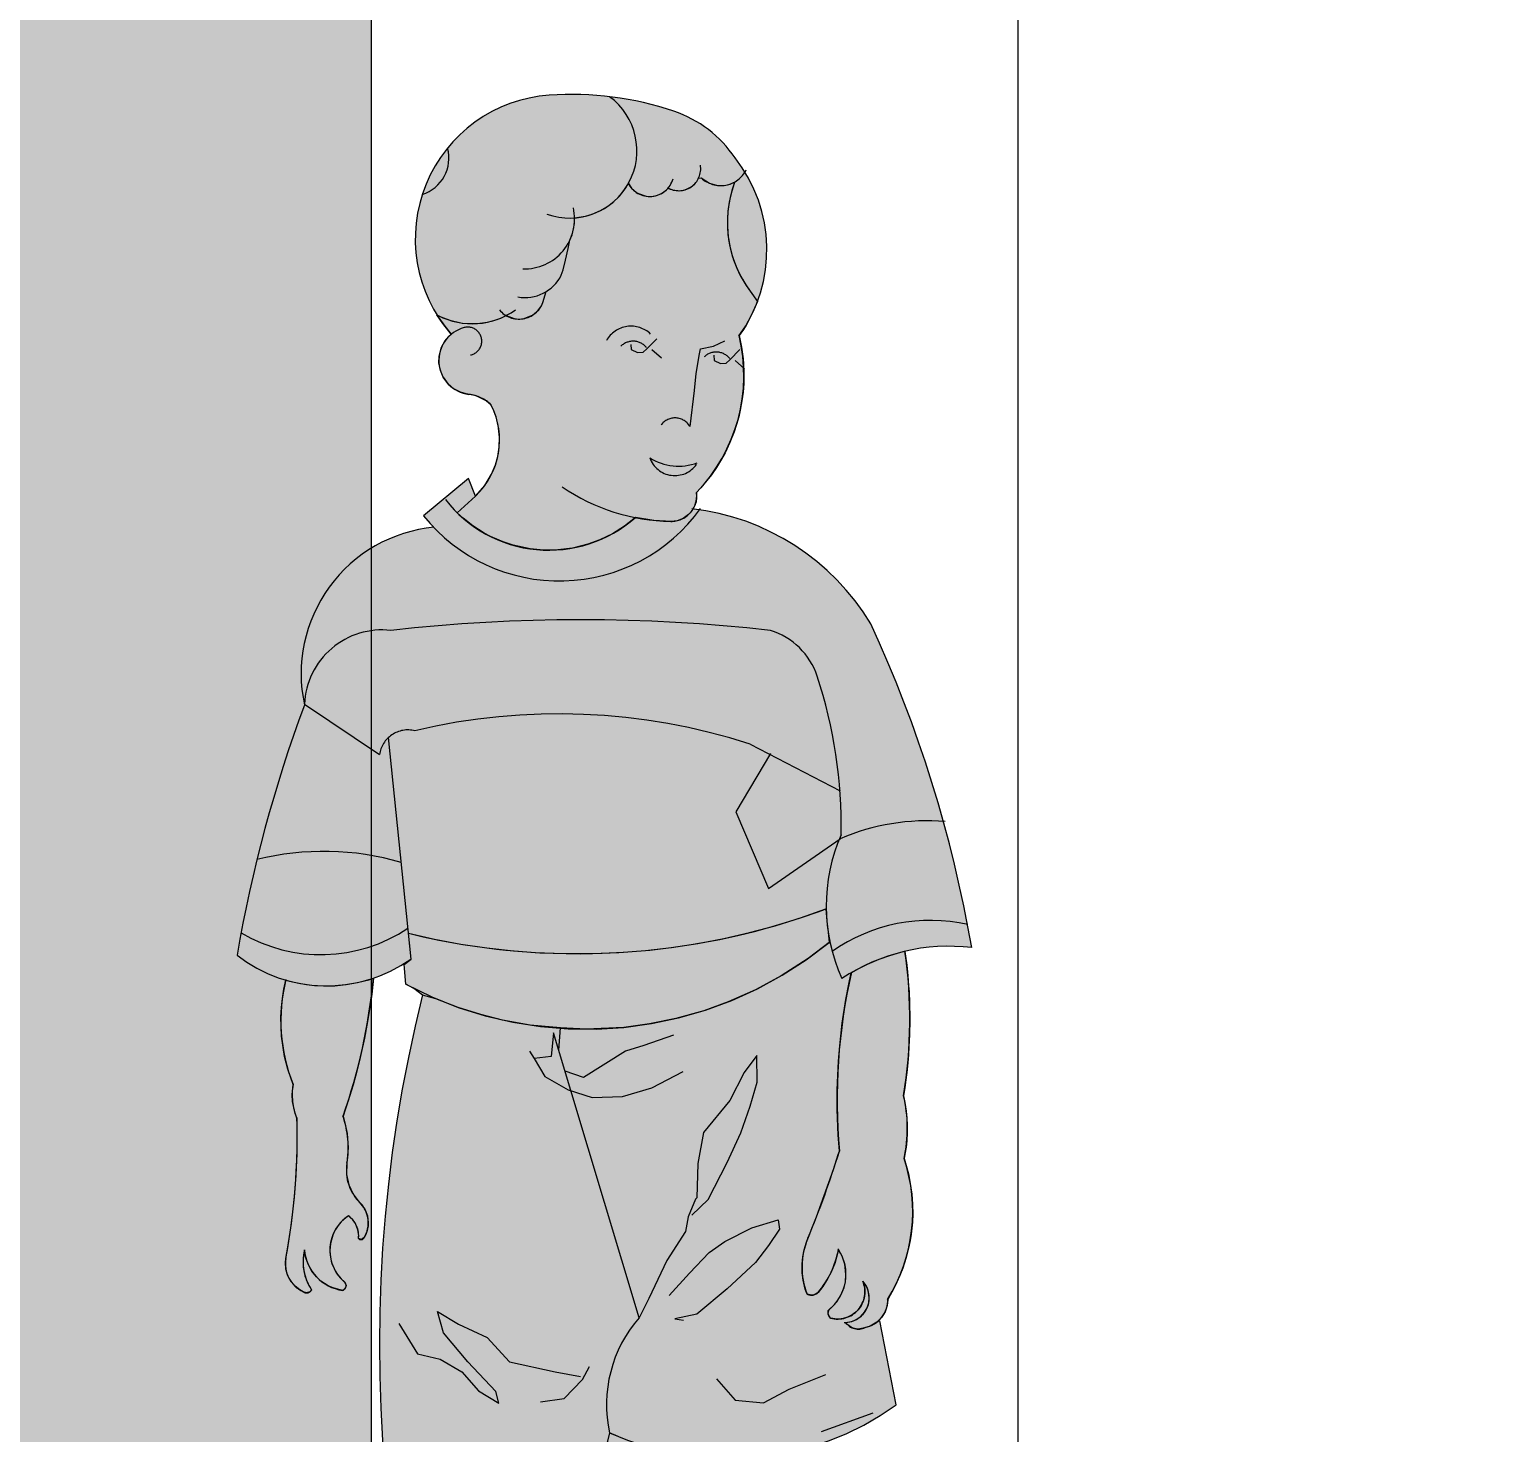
# Model space of a CAD drawing. Header units: millimetres. Extents: x 1555 to 3397, y 790 to 1592.
# Drawn here: x 1765.644 to 1766.619, y 799.189 to 800.125 of the extents above; entities that cross this region are included whole.
import ezdxf

# ---------------------------------------------------------------- set-up
doc = ezdxf.new("R2010")
doc.units = ezdxf.units.MM
doc.linetypes.add('DASHDOT', pattern=[1, 0.5, -0.25, 0, -0.25])
doc.layers.get('0').update_dxf_attribs({"lineweight": 5})
doc.layers.get('Defpoints').update_dxf_attribs({"lineweight": 5})
for name, color, linetype, lineweight in [('COTAS', 7, 'Continuous', 9), ('MURO ELEV', 7, 'Continuous', 20), ('PERSONAS', 252, 'DASHDOT', 9)]:
    doc.layers.add(name, color=color, linetype=linetype, lineweight=lineweight)
doc.styles.add('STYLE1-50EJES', font='swissel.ttf', dxfattribs={"width": 1.2, "height": 0.085})
doc.dimstyles.new('DIM-1-50ejes', dxfattribs={"dimtxt": 0.085, "dimasz": 0.25, "dimexe": 0.15, "dimexo": 0.18, "dimgap": 0.03, "dimtad": 2, "dimtih": 1, "dimtoh": 1, "dimzin": 0, "dimdsep": 46, "dimtxsty": 'STYLE1-50EJES', "dimblk1": 'DOTSMALL', "dimblk2": 'DOTSMALL', "dimsah": 1, "dimcen": 2.75, "dimclrd": 256, "dimclre": 256, "dimclrt": 256, "dimazin": 0, "dimtfac": 1, "dimtix": 1, "dimtmove": 0, "dimatfit": 3, "dimldrblk": 'DOTSMALL', "dimfxl": 1, "dimfxlon": 1, "dimtolj": 1, "dimtzin": 0, "dimlwd": -1, "dimlwe": -1, "dimarcsym": 0})

# ---------------------------------------------------------------- blocks, each defined once
blk = doc.blocks.new('_DOTSMALL')
at = {"color": 0, "linetype": 'ByBlock', "const_width": 0.5}
blk.add_lwpolyline([(-0.0625, 0, 1), (0.0625, 0, 1)], format="xyb", close=True, dxfattribs=at)
blk = doc.blocks.new('*D593')
at = {"layer": 'COTAS', "transparency": 16777216}
for p, q in [((1766.05197, 801.97223), (1766.45297, 801.97223)), ((1766.30297, 798.72223), (1766.30297, 801.97223)), ((1766.05197, 798.72223), (1766.45297, 798.72223))]:
    blk.add_line(p, q, dxfattribs=at)
at = {"layer": 'Defpoints', "color": 0, "transparency": 16777216}
for p in [(1765.87197, 801.97223), (1766.30297, 801.97223), (1765.87197, 798.72223)]:
    blk.add_point(p, dxfattribs=at)
at = {"layer": 'COTAS', "transparency": 16777216, "xscale": 0.25, "yscale": 0.25, "zscale": 0.25}
for p, rotation in [((1766.30297, 801.97223), 90), ((1766.30297, 798.72223), 270)]:
    blk.add_blockref('_DOTSMALL', p, dxfattribs=dict(at, rotation=rotation))
at = {"layer": 'COTAS', "transparency": 16777216, "insert": (1766.48607, 800.34723), "char_height": 0.085, "attachment_point": 5, "style": 'STYLE1-50EJES'}
blk.add_mtext('\\A1;3.25', dxfattribs=at)
blk = doc.blocks.new('PER02')
h = blk.add_hatch(color=44)
h.paths.add_polyline_path([(0.086, 1.3434, 0.051664), (0.04305, 1.35311, -0.377447), (0.05565, 1.29522), (0.05779, 1.29209), (0.06101, 1.28928), (0.0623, 1.28851), (0.06736, 1.2868), (0.07132, 1.28666), (0.07506, 1.28745), (0.07804, 1.28882), (0.08073, 1.2908), (0.08214, 1.29226), (0.08561, 1.29091), (0.08914, 1.29048), (0.09351, 1.29114), (0.09742, 1.29304), (0.09939, 1.29465), (0.10115, 1.29671), (0.10241, 1.29888), (0.10416, 1.29897), (0.10963, 1.29542), (0.11502, 1.29401), (0.1205, 1.29419), (0.12335, 1.29492), (0.12634, 1.29625, 0.127696), (0.13333, 1.30284, 0.02925), (0.12674, 1.31231, 0.164561)])
h.paths.add_polyline_path([(0.13333, 1.30284, -0.127696), (0.12634, 1.29625), (0.12614, 1.29521), (0.12452, 1.29023), (0.12365, 1.28692), (0.1228, 1.2829), (0.12193, 1.27674), (0.12159, 1.27127), (0.12161, 1.26648), (0.122, 1.26095), (0.12343, 1.2524), (0.12508, 1.24629), (0.12786, 1.23886), (0.13015, 1.23404), (0.13344, 1.22833), (0.13686, 1.22339), (0.14157, 1.21653, 0.231368)])
h.paths.add_polyline_path([(0.04305, 1.35311, 0.047081), (0.00291, 1.35412, 0.207737), (-0.06495, 1.3189, -0.404317), (-0.08177, 1.28797, 0.220556), (-0.07206, 1.20781), (-0.06932, 1.20642), (-0.06335, 1.20408), (-0.05516, 1.20223), (-0.04486, 1.2019), (-0.03848, 1.20279), (-0.03474, 1.20372), (-0.02942, 1.2056), (-0.02591, 1.20723), (-0.02063, 1.2052), (-0.0173, 1.20487), (-0.01451, 1.2051), (-0.00827, 1.20748), (-0.00417, 1.21111), (-0.00238, 1.2138), (-0.00143, 1.21588), (0.00084, 1.22321), (0.00413, 1.22558), (0.00723, 1.22863), (0.00941, 1.23153), (0.01089, 1.23411), (0.01212, 1.23764), (0.01367, 1.24424), (0.01546, 1.25186), (0.01659, 1.2575), (0.01803, 1.26107), (0.01911, 1.2651), (0.01962, 1.2685), (0.01977, 1.2717), (0.01977, 1.2723), (0.02702, 1.27344), (0.03155, 1.27479), (0.03701, 1.27716), (0.04132, 1.2797), (0.04517, 1.28258), (0.04963, 1.28685), (0.05265, 1.29055), (0.05565, 1.29522, 0.377447)])
for color, points in [(44, [(-0.06495, 1.3189, 0.092498), (-0.08177, 1.28797, 0.404317)]), (21, [(0.13686, 1.22339), (0.14157, 1.21653), (0.13928, 1.21096), (0.13775, 1.2077), (0.13588, 1.2041), (0.13408, 1.20092), (0.13224, 1.19794), (0.12936, 1.19402), (0.13098, 1.18621), (0.13168, 1.18152), (0.13204, 1.17841), (0.13232, 1.17503), (0.13256, 1.16975), (0.13246, 1.16205), (0.13204, 1.15623), (0.13149, 1.15168), (0.13018, 1.14423), (0.12913, 1.1397), (0.12773, 1.13468), (0.12607, 1.12967), (0.1233, 1.12265), (0.12002, 1.11575), (0.11771, 1.11151), (0.11435, 1.10602), (0.11093, 1.10108), (0.10801, 1.09727), (0.10384, 1.09235), (0.10101, 1.08932), (0.10111, 1.08576), (0.1007, 1.08311), (0.09972, 1.08019), (0.09856, 1.078), (0.09819, 1.07743), (0.09686, 1.07573), (0.09574, 1.07458), (0.09219, 1.07204), (0.08817, 1.0705), (0.08414, 1.07002), (0.07263, 1.07069), (0.06028, 1.07254), (0.05298, 1.06678), (0.04505, 1.0618), (0.03655, 1.05766), (0.0286, 1.05475), (0.01831, 1.05222), (0.00865, 1.051), (-0.00096, 1.05087), (-0.00996, 1.05171), (-0.02118, 1.0541), (-0.02787, 1.05629), (-0.03636, 1.05998), (-0.04044, 1.06215), (-0.0481, 1.06704), (-0.05457, 1.07214), (-0.05841, 1.07567), (-0.04628, 1.08682), (-0.04011, 1.09388), (-0.03558, 1.10141), (-0.03299, 1.10767), (-0.03143, 1.11328), (-0.03047, 1.11946), (-0.03028, 1.12621), (-0.03118, 1.13411), (-0.03254, 1.13958), (-0.03446, 1.1448), (-0.03577, 1.14761), (-0.0391, 1.15033), (-0.04577, 1.15363), (-0.05254, 1.15501), (-0.05633, 1.15614), (-0.06066, 1.15842), (-0.06466, 1.16185), (-0.06775, 1.16608), (-0.06972, 1.17069), (-0.07064, 1.17563), (-0.07051, 1.18016), (-0.06891, 1.18611), (-0.06669, 1.19017), (-0.06415, 1.19323), (-0.06249, 1.19492), (-0.06813, 1.20197), (-0.07206, 1.20781), (-0.06932, 1.20642), (-0.06335, 1.20408), (-0.05516, 1.20223), (-0.04486, 1.2019), (-0.03848, 1.20279), (-0.03474, 1.20372), (-0.02942, 1.2056), (-0.02591, 1.20723), (-0.02063, 1.2052), (-0.0173, 1.20487), (-0.01451, 1.2051), (-0.00827, 1.20748), (-0.00417, 1.21111), (-0.00238, 1.2138), (-0.00143, 1.21588), (0.00084, 1.22321), (0.00413, 1.22558), (0.00723, 1.22863), (0.00941, 1.23153), (0.01089, 1.23411), (0.01212, 1.23764), (0.01367, 1.24424), (0.01546, 1.25186), (0.01659, 1.2575), (0.01803, 1.26107), (0.01911, 1.2651), (0.01962, 1.2685), (0.01977, 1.2717), (0.01977, 1.2723), (0.02702, 1.27344), (0.03155, 1.27479), (0.03701, 1.27716), (0.04132, 1.2797), (0.04517, 1.28258), (0.04963, 1.28685), (0.05265, 1.29055), (0.05565, 1.29522), (0.05779, 1.29209), (0.06101, 1.28928), (0.0623, 1.28851), (0.06736, 1.2868), (0.07132, 1.28666), (0.07506, 1.28745), (0.07804, 1.28882), (0.08073, 1.2908), (0.08214, 1.29226), (0.08561, 1.29091), (0.08914, 1.29048), (0.09351, 1.29114), (0.09742, 1.29304), (0.09939, 1.29465), (0.10115, 1.29671), (0.10241, 1.29888), (0.10416, 1.29897), (0.10963, 1.29542), (0.11502, 1.29401), (0.1205, 1.29419), (0.12335, 1.29492), (0.12634, 1.29625), (0.12614, 1.29521), (0.12452, 1.29023), (0.12365, 1.28692), (0.1228, 1.2829), (0.12193, 1.27674), (0.12159, 1.27127), (0.12161, 1.26648), (0.122, 1.26095), (0.12343, 1.2524), (0.12508, 1.24629), (0.12786, 1.23886), (0.13015, 1.23404), (0.13344, 1.22833)]), (192, [(0.10314, 1.07775, 0.006853), (0.09878, 1.07834), (0.09856, 1.078, -0.262732), (0.08386, 1.07002, -0.044987), (0.06028, 1.07254, -0.392292), (-0.05841, 1.07567), (-0.04628, 1.08682), (-0.05106, 1.09858), (-0.081, 1.07374, 0.493153)]), (242, [(0.10314, 1.07775, -0.466117), (-0.07427, 1.06608, 0.445879), (-0.16045, 0.94835), (-0.16029, 0.94825, -0.43499), (-0.10266, 0.99733, -0.056245), (0.15025, 0.99733, -0.243638), (0.18147, 0.96677, -0.084412), (0.19739, 0.86107, 0.006389), (0.19622, 0.85829, -0.120114), (0.26556, 0.87008, 0.04075), (0.21714, 1.00179, 0.224082)]), (192, [(0.18147, 0.96677, 0.243638), (0.15025, 0.99733, 0.056245), (-0.10266, 0.99733, 0.43499), (-0.16029, 0.94825), (-0.1103, 0.91455, -0.442302), (-0.08673, 0.93047, -0.137549), (0.13687, 0.92156), (0.19659, 0.89044, 0.061239)]), (65, [(-0.10424, 0.92599, 0.173367), (-0.1103, 0.91455), (-0.1601, 0.94812, 0.02926), (-0.19198, 0.84452, -0.133122), (-0.0958, 0.84267)]), (65, [(0.14998, 0.91473), (0.13687, 0.92156, 0.137549), (-0.08673, 0.93047, 0.249782), (-0.10424, 0.92599), (-0.09102, 0.79545, 0.000049), (-0.09093, 0.79543), (-0.08127, 0.79317), (-0.07064, 0.79093), (-0.05472, 0.78805), (-0.03234, 0.78494), (-0.02598, 0.78425), (-0.00662, 0.78269), (0.0062, 0.78209), (0.0239, 0.78184), (0.0381, 0.78212), (0.05229, 0.78282), (0.06999, 0.7843), (0.08413, 0.78596), (0.09743, 0.78792), (0.10895, 0.78993), (0.11647, 0.7914), (0.12858, 0.79404), (0.14052, 0.79696), (0.15142, 0.79992), (0.16251, 0.80323), (0.17234, 0.8064), (0.18086, 0.80935), (0.18532, 0.81096), (0.18749, 0.81176, -0.100838), (0.19614, 0.85809), (0.14898, 0.82541), (0.12732, 0.87635)]), (242, [(0.19659, 0.89044), (0.14998, 0.91473), (0.12732, 0.87635), (0.14898, 0.82541), (0.19614, 0.85809, -0.006841), (0.19739, 0.86107, 0.023054)]), (65, [(0.26556, 0.87008, 0.119114), (0.19675, 0.85852), (0.19614, 0.85809, 0.118562), (0.18791, 0.80351), (0.18876, 0.79627, 0.027898), (0.19143, 0.78338, -0.211474), (0.28166, 0.80128, 0.020491)]), (242, [(-0.0958, 0.84267, 0.133122), (-0.19198, 0.84452, 0.013454), (-0.20253, 0.79578, 0.289296), (-0.09136, 0.79887)]), (192, [(0.1872, 0.81166), (0.18791, 0.80351), (0.18876, 0.79627), (0.18947, 0.78939), (0.17538, 0.77864), (0.15747, 0.76703), (0.14035, 0.75778), (0.12222, 0.74971), (0.10589, 0.74383), (0.08726, 0.73859), (0.06978, 0.73502), (0.05255, 0.73272), (0.02737, 0.73148), (0.01045, 0.73231), (-0.00996, 0.73422), (-0.02826, 0.7376), (-0.04271, 0.74126), (-0.05779, 0.74607), (-0.07271, 0.75186), (-0.08164, 0.75409), (-0.08746, 0.75869), (-0.09282, 0.76147), (-0.09385, 0.77462), (-0.08928, 0.77829), (-0.09093, 0.79543), (-0.08127, 0.79317), (-0.07064, 0.79093), (-0.05472, 0.78805), (-0.03234, 0.78494), (-0.02598, 0.78425), (-0.00662, 0.78269), (0.0062, 0.78209), (0.0239, 0.78184), (0.0381, 0.78212), (0.05229, 0.78282), (0.06999, 0.7843), (0.08413, 0.78596), (0.09743, 0.78792), (0.10895, 0.78993), (0.11647, 0.7914), (0.12858, 0.79404), (0.14052, 0.79696), (0.15142, 0.79992), (0.16251, 0.80323), (0.17234, 0.8064), (0.18086, 0.80935), (0.18532, 0.81096)]), (192, [(0.28166, 0.80128, 0.211474), (0.19143, 0.78338, 0.040818), (0.19787, 0.76525, -0.17854), (0.28446, 0.78587, 0.004542)]), (192, [(-0.08928, 0.77829), (-0.09136, 0.79887, -0.289296), (-0.20253, 0.79578, 0.004096), (-0.20522, 0.78083, 0.094601), (-0.17274, 0.76425), (-0.16887, 0.76321), (-0.16512, 0.76236), (-0.15886, 0.76128), (-0.15362, 0.7607), (-0.14554, 0.76036), (-0.13994, 0.76053), (-0.13284, 0.7612), (-0.1262, 0.76231), (-0.12202, 0.76325), (-0.11584, 0.76501), (-0.11431, 0.76552, 0.072608)]), (21, [(0.23995, 0.78343), (0.24017, 0.78185), (0.2406, 0.77866), (0.24094, 0.77587), (0.24139, 0.77193), (0.24162, 0.76969), (0.24188, 0.7669), (0.24214, 0.76393), (0.24239, 0.7605), (0.24252, 0.75866), (0.24267, 0.75612), (0.24278, 0.75404), (0.2429, 0.75149), (0.243, 0.74854), (0.24309, 0.74543), (0.24315, 0.74209), (0.24317, 0.73839), (0.24315, 0.73468), (0.24308, 0.73086), (0.24299, 0.72781), (0.24284, 0.72397), (0.2426, 0.71951), (0.24228, 0.71472), (0.24182, 0.70918), (0.24114, 0.7026), (0.24034, 0.69614), (0.2398, 0.69234), (0.239, 0.68719), (0.23996, 0.68266), (0.24086, 0.67678), (0.24129, 0.67231), (0.24151, 0.66771), (0.2415, 0.66259), (0.24116, 0.657), (0.24069, 0.6528), (0.24014, 0.64921), (0.23937, 0.64529), (0.24079, 0.64072), (0.24226, 0.63508), (0.24353, 0.62874), (0.24453, 0.62153), (0.24502, 0.61497), (0.24512, 0.60828), (0.24491, 0.60287), (0.24411, 0.59491), (0.24345, 0.59066), (0.24241, 0.58548), (0.24063, 0.57863), (0.23852, 0.57218), (0.23661, 0.56725), (0.23464, 0.5628), (0.2321, 0.55772), (0.22927, 0.55271), (0.22855, 0.55119), (0.22815, 0.54731), (0.22673, 0.54308), (0.22451, 0.53948), (0.22126, 0.53624), (0.21673, 0.53363), (0.21212, 0.53211), (0.20888, 0.53159), (0.20626, 0.53193), (0.20488, 0.53239), (0.20266, 0.53366), (0.20129, 0.53489), (0.20038, 0.536), (0.20462, 0.53673), (0.20777, 0.53809), (0.21108, 0.54052), (0.21306, 0.5428), (0.21474, 0.5457), (0.21585, 0.5492), (0.21617, 0.55242), (0.21572, 0.55624), (0.21491, 0.55874), (0.214, 0.56058), (0.2118, 0.56357), (0.21255, 0.56146), (0.21282, 0.56038), (0.21301, 0.55937), (0.21317, 0.55813), (0.21324, 0.55647), (0.2132, 0.55517), (0.21304, 0.55376), (0.21276, 0.55231), (0.21237, 0.55092), (0.21202, 0.5499), (0.21125, 0.5482), (0.21068, 0.54717), (0.20998, 0.54608), (0.20876, 0.54452), (0.20659, 0.54242), (0.2048, 0.54112), (0.20172, 0.53956), (0.19879, 0.53868), (0.1959, 0.53831), (0.19327, 0.53838), (0.1903, 0.53893), (0.19179, 0.53866), (0.1903, 0.53893), (0.18869, 0.54162), (0.18872, 0.54407), (0.18947, 0.54465), (0.19212, 0.54706), (0.19451, 0.54983), (0.19709, 0.55383), (0.19939, 0.55941), (0.20024, 0.56307), (0.20065, 0.568), (0.19978, 0.57515), (0.19805, 0.58021), (0.19565, 0.58456), (0.19443, 0.57943), (0.19337, 0.57604), (0.19078, 0.56963), (0.18837, 0.56501), (0.18512, 0.55992), (0.18202, 0.55589), (0.17928, 0.55444), (0.17765, 0.55424), (0.17469, 0.55494), (0.17355, 0.55823), (0.17211, 0.56416), (0.17149, 0.56902), (0.17137, 0.57488), (0.1718, 0.57967), (0.17268, 0.58439), (0.17423, 0.58962), (0.17601, 0.59408), (0.17789, 0.59863), (0.18098, 0.60638), (0.19238, 0.63809), (0.19554, 0.64795), (0.19626, 0.6503), (0.19547, 0.66092), (0.1948, 0.67804), (0.19481, 0.69113), (0.19562, 0.71027), (0.19644, 0.72046), (0.19815, 0.73546), (0.2006, 0.75132), (0.20254, 0.76152), (0.20419, 0.76919), (0.20927, 0.77201), (0.21499, 0.77484), (0.22272, 0.77812), (0.22997, 0.78068), (0.23726, 0.78278)]), (21, [(-0.11431, 0.76552), (-0.11548, 0.75494), (-0.1165, 0.74736), (-0.11822, 0.73653), (-0.1203, 0.72546), (-0.1231, 0.7127), (-0.1254, 0.7035), (-0.12788, 0.69447), (-0.13023, 0.68663), (-0.13287, 0.67845), (-0.13454, 0.67355), (-0.13334, 0.66915), (-0.13183, 0.66202), (-0.1311, 0.6525), (-0.13197, 0.6421), (-0.13226, 0.6347), (-0.1308, 0.62772), (-0.12786, 0.62153), (-0.12439, 0.61701), (-0.12, 0.61145), (-0.11833, 0.60706), (-0.11777, 0.60248), (-0.11789, 0.60034), (-0.11848, 0.59732), (-0.11945, 0.59465), (-0.12055, 0.59256), (-0.12223, 0.59126), (-0.12426, 0.59188), (-0.12414, 0.59382), (-0.12462, 0.5977), (-0.12637, 0.60203), (-0.12815, 0.6045), (-0.12974, 0.60609), (-0.13102, 0.60709), (-0.13381, 0.60496), (-0.13617, 0.60266), (-0.13907, 0.59884), (-0.1411, 0.59501), (-0.14296, 0.58872), (-0.14336, 0.58403), (-0.1432, 0.58106), (-0.14273, 0.57812), (-0.142, 0.57543), (-0.13986, 0.57054), (-0.13829, 0.56804), (-0.13592, 0.56513), (-0.13367, 0.5631), (-0.13257, 0.56059), (-0.13258, 0.56033), (-0.13358, 0.55818), (-0.13481, 0.55741), (-0.13742, 0.55789), (-0.14124, 0.55905), (-0.14456, 0.56054), (-0.14928, 0.56363), (-0.15231, 0.56641), (-0.15537, 0.57023), (-0.15748, 0.5739), (-0.15921, 0.57837), (-0.15982, 0.58077), (-0.1602, 0.58296), (-0.16035, 0.58438), (-0.161, 0.58073), (-0.16124, 0.57757), (-0.16106, 0.57296), (-0.16046, 0.56924), (-0.15947, 0.56565), (-0.15819, 0.56242), (-0.15561, 0.55773), (-0.15666, 0.55645), (-0.15889, 0.55569), (-0.16115, 0.55647), (-0.16339, 0.55769), (-0.16657, 0.56015), (-0.16919, 0.56316), (-0.17137, 0.56708), (-0.17269, 0.57158), (-0.17295, 0.57612), (-0.1724, 0.58003), (-0.17134, 0.5861), (-0.16936, 0.599), (-0.16799, 0.60983), (-0.16696, 0.61993), (-0.1659, 0.63398), (-0.16522, 0.65083), (-0.16517, 0.66764), (-0.16527, 0.67246), (-0.16658, 0.67531), (-0.16824, 0.68333), (-0.16847, 0.68779), (-0.16792, 0.69461), (-0.17139, 0.70478), (-0.17354, 0.71336), (-0.17554, 0.72689), (-0.17596, 0.73966), (-0.17564, 0.74607), (-0.17502, 0.75197), (-0.17402, 0.75828), (-0.17274, 0.76425), (-0.16887, 0.76321), (-0.16512, 0.76236), (-0.15886, 0.76128), (-0.15362, 0.7607), (-0.14554, 0.76036), (-0.13994, 0.76053), (-0.13284, 0.7612), (-0.1262, 0.76231), (-0.12202, 0.76325), (-0.11584, 0.76501)]), (68, [(0.00574, 0.72899), (0.00413, 0.71329), (-0.00721, 0.71206), (-0.0001, 0.69997), (0.01539, 0.69107), (0.01732, 0.69045)]), (21, [(0.05055, 0.21593), (0.06237, 0.20907), (0.07635, 0.20445), (0.08358, 0.2033), (0.09953, 0.20348), (0.10855, 0.20526), (0.11851, 0.20877), (0.12357, 0.23943), (0.12869, 0.25678), (0.13416, 0.27314), (0.13344, 0.29452), (0.13516, 0.31773), (0.13767, 0.33411), (0.13932, 0.34444), (0.13494, 0.37856), (0.13244, 0.39841), (0.13161, 0.41572), (0.13516, 0.4256), (0.14092, 0.43888), (0.14373, 0.44633), (0.12263, 0.44517), (0.11168, 0.44548), (0.10097, 0.4464), (0.08868, 0.44821), (0.07573, 0.45101), (0.05973, 0.45581), (0.04875, 0.46002), (0.04312, 0.46249), (0.03958, 0.44789), (0.03605, 0.4333), (0.02402, 0.42466), (0.00859, 0.41621), (-0.01117, 0.4089), (-0.03265, 0.40472), (-0.04715, 0.40392), (-0.06716, 0.40544), (-0.07682, 0.40728), (-0.08151, 0.3916), (-0.08381, 0.38514), (-0.08166, 0.38008), (-0.0784, 0.36673), (-0.0773, 0.35844), (-0.07655, 0.34459), (-0.07814, 0.32966), (-0.07961, 0.3055), (-0.081, 0.29748), (-0.08214, 0.27792), (-0.08159, 0.26143), (-0.08033, 0.24138), (-0.07712, 0.21977), (-0.07723, 0.21594), (-0.06693, 0.2088), (-0.05375, 0.20494), (-0.0461, 0.20436), (-0.03209, 0.20632), (-0.02216, 0.21032), (-0.01445, 0.21536), (-0.01036, 0.21897), (-0.00747, 0.22204), (-0.00742, 0.2258), (-0.00354, 0.23376), (-0.00155, 0.23783), (0.00034, 0.24171), (0.00199, 0.25856), (0.00592, 0.26844), (0.00986, 0.27831), (0.01315, 0.29895), (0.01344, 0.31602), (0.0157, 0.33345), (0.01365, 0.3554), (0.01308, 0.36233), (0.01313, 0.37388), (0.0139, 0.37938), (0.01892, 0.39332), (0.02486, 0.41039), (0.03164, 0.40596), (0.03486, 0.39351), (0.03606, 0.3853), (0.03684, 0.37771), (0.03724, 0.37392), (0.04611, 0.36214), (0.0499, 0.34705), (0.05458, 0.33654), (0.05381, 0.32312), (0.05294, 0.30663), (0.05198, 0.29359), (0.05103, 0.28056), (0.05132, 0.27095), (0.05162, 0.26134), (0.04954, 0.24949), (0.04747, 0.23765), (0.04887, 0.22647)])]:
    blk.add_hatch(color=color).paths.add_polyline_path(points)
h = blk.add_hatch(color=68)
h.paths.add_polyline_path([(0.20419, 0.76919, 0.014479), (0.19787, 0.76525, -0.054699), (0.18993, 0.78974), (0.18947, 0.78939, -0.19039), (0.01042, 0.73204), (0.00917, 0.71757), (0.0628, 0.53911, 0.238831), (0.04312, 0.46249), (0.04875, 0.46002), (0.05973, 0.45581), (0.07573, 0.45101), (0.08868, 0.44821), (0.10097, 0.4464), (0.11168, 0.44548), (0.12263, 0.44517), (0.14373, 0.44633, 0.128757), (0.23415, 0.48106), (0.22297, 0.53775, -0.14663), (0.21337, 0.53261, -0.366624), (0.20038, 0.53601, 0.640814), (0.2118, 0.56357, -0.625953), (0.1903, 0.53893, -0.417446), (0.18947, 0.54466, 0.387596), (0.19565, 0.58456, -0.117675), (0.18342, 0.55763, -0.401175), (0.17469, 0.55494, -0.194114), (0.17521, 0.59215, 0.024982), (0.19626, 0.6503, -0.077664)])
h.paths.add_polyline_path([(0.01732, 0.69045), (0.01539, 0.69107), (-0.0001, 0.69997), (-0.00721, 0.71206), (0.00413, 0.71329), (0.00574, 0.72899), (0.00917, 0.71757), (0.01042, 0.73204, -0.084106), (-0.07271, 0.75186), (-0.08164, 0.75409, 0.088235), (-0.10483, 0.41714, 0.056212), (-0.07682, 0.40728), (-0.06716, 0.40544), (-0.04715, 0.40392), (-0.03265, 0.40472), (-0.01117, 0.4089), (0.00859, 0.41621), (0.02402, 0.42466), (0.03605, 0.4333), (0.04312, 0.46249, -0.238831), (0.0628, 0.53911)])
at = {"color": 21}
for points in [[(0.13686, 1.22339), (0.14157, 1.21653), (0.13928, 1.21096), (0.13775, 1.2077), (0.13588, 1.2041), (0.13408, 1.20092), (0.13224, 1.19794), (0.12936, 1.19402), (0.13098, 1.18621), (0.13168, 1.18152), (0.13204, 1.17841), (0.13232, 1.17503), (0.13256, 1.16975), (0.13246, 1.16205), (0.13204, 1.15623), (0.13149, 1.15168), (0.13018, 1.14423), (0.12913, 1.1397), (0.12773, 1.13468), (0.12607, 1.12967), (0.1233, 1.12265), (0.12002, 1.11575), (0.11771, 1.11151), (0.11435, 1.10602), (0.11093, 1.10108), (0.10801, 1.09727), (0.10384, 1.09235), (0.10101, 1.08932), (0.10111, 1.08576), (0.1007, 1.08311), (0.09972, 1.08019), (0.09856, 1.078), (0.09819, 1.07743), (0.09686, 1.07573), (0.09574, 1.07458), (0.09219, 1.07204), (0.08817, 1.0705), (0.08414, 1.07002), (0.07263, 1.07069), (0.06028, 1.07254), (0.05298, 1.06678), (0.04505, 1.0618), (0.03655, 1.05766), (0.0286, 1.05475), (0.01831, 1.05222), (0.00865, 1.051), (-0.00096, 1.05087), (-0.00996, 1.05171), (-0.02118, 1.0541), (-0.02787, 1.05629), (-0.03636, 1.05998), (-0.04044, 1.06215), (-0.0481, 1.06704), (-0.05457, 1.07214), (-0.05841, 1.07567), (-0.04628, 1.08682), (-0.04011, 1.09388), (-0.03558, 1.10141), (-0.03299, 1.10767), (-0.03143, 1.11328), (-0.03047, 1.11946), (-0.03028, 1.12621), (-0.03118, 1.13411), (-0.03254, 1.13958), (-0.03446, 1.1448), (-0.03577, 1.14761), (-0.0391, 1.15033), (-0.04577, 1.15363), (-0.05254, 1.15501), (-0.05633, 1.15614), (-0.06066, 1.15842), (-0.06466, 1.16185), (-0.06775, 1.16608), (-0.06972, 1.17069), (-0.07064, 1.17563), (-0.07051, 1.18016), (-0.06891, 1.18611), (-0.06669, 1.19017), (-0.06415, 1.19323), (-0.06249, 1.19492), (-0.06813, 1.20197), (-0.07206, 1.20781), (-0.06932, 1.20642), (-0.06335, 1.20408), (-0.05516, 1.20223), (-0.04486, 1.2019), (-0.03848, 1.20279), (-0.03474, 1.20372), (-0.02942, 1.2056), (-0.02591, 1.20723), (-0.02063, 1.2052), (-0.0173, 1.20487), (-0.01451, 1.2051), (-0.00827, 1.20748), (-0.00417, 1.21111), (-0.00238, 1.2138), (-0.00143, 1.21588), (0.00084, 1.22321), (0.00413, 1.22558), (0.00723, 1.22863), (0.00941, 1.23153), (0.01089, 1.23411), (0.01212, 1.23764), (0.01367, 1.24424), (0.01546, 1.25186), (0.01659, 1.2575), (0.01803, 1.26107), (0.01911, 1.2651), (0.01962, 1.2685), (0.01977, 1.2717), (0.01977, 1.2723), (0.02702, 1.27344), (0.03155, 1.27479), (0.03701, 1.27716), (0.04132, 1.2797), (0.04517, 1.28258), (0.04963, 1.28685), (0.05265, 1.29055), (0.05565, 1.29522), (0.05779, 1.29209), (0.06101, 1.28928), (0.0623, 1.28851), (0.06736, 1.2868), (0.07132, 1.28666), (0.07506, 1.28745), (0.07804, 1.28882), (0.08073, 1.2908), (0.08214, 1.29226), (0.08561, 1.29091), (0.08914, 1.29048), (0.09351, 1.29114), (0.09742, 1.29304), (0.09939, 1.29465), (0.10115, 1.29671), (0.10241, 1.29888), (0.10241, 1.29888), (0.10416, 1.29897), (0.10963, 1.29542), (0.11502, 1.29401), (0.1205, 1.29419), (0.12335, 1.29492), (0.12634, 1.29625), (0.12614, 1.29521), (0.12452, 1.29023), (0.12365, 1.28692), (0.1228, 1.2829), (0.12193, 1.27674), (0.12159, 1.27127), (0.12161, 1.26648), (0.122, 1.26095), (0.12343, 1.2524), (0.12508, 1.24629), (0.12786, 1.23886), (0.13015, 1.23404), (0.13344, 1.22833)], [(0.23995, 0.78343), (0.24017, 0.78185), (0.2406, 0.77866), (0.24094, 0.77587), (0.24139, 0.77193), (0.24162, 0.76969), (0.24188, 0.7669), (0.24214, 0.76393), (0.24239, 0.7605), (0.24252, 0.75866), (0.24267, 0.75612), (0.24278, 0.75404), (0.2429, 0.75149), (0.243, 0.74854), (0.24309, 0.74543), (0.24315, 0.74209), (0.24317, 0.73839), (0.24315, 0.73468), (0.24308, 0.73086), (0.24299, 0.72781), (0.24284, 0.72397), (0.2426, 0.71951), (0.24228, 0.71472), (0.24182, 0.70918), (0.24114, 0.7026), (0.24034, 0.69614), (0.2398, 0.69234), (0.239, 0.68719), (0.23996, 0.68266), (0.24086, 0.67678), (0.24129, 0.67231), (0.24151, 0.66771), (0.2415, 0.66259), (0.24116, 0.657), (0.24069, 0.6528), (0.24014, 0.64921), (0.23937, 0.64529), (0.24079, 0.64072), (0.24226, 0.63508), (0.24353, 0.62874), (0.24453, 0.62153), (0.24502, 0.61497), (0.24512, 0.60828), (0.24491, 0.60287), (0.24411, 0.59491), (0.24345, 0.59066), (0.24241, 0.58548), (0.24063, 0.57863), (0.23852, 0.57218), (0.23661, 0.56725), (0.23464, 0.5628), (0.2321, 0.55772), (0.22927, 0.55271), (0.22855, 0.55119), (0.22815, 0.54731), (0.22673, 0.54308), (0.22451, 0.53948), (0.22126, 0.53624), (0.21673, 0.53363), (0.21212, 0.53211), (0.20888, 0.53159), (0.20626, 0.53193), (0.20488, 0.53239), (0.20266, 0.53366), (0.20129, 0.53489), (0.20038, 0.536), (0.20462, 0.53673), (0.20777, 0.53809), (0.21108, 0.54052), (0.21306, 0.5428), (0.21474, 0.5457), (0.21585, 0.5492), (0.21617, 0.55242), (0.21572, 0.55624), (0.21491, 0.55874), (0.214, 0.56058), (0.2118, 0.56357), (0.21255, 0.56146), (0.21282, 0.56038), (0.21301, 0.55937), (0.21317, 0.55813), (0.21324, 0.55647), (0.2132, 0.55517), (0.21304, 0.55376), (0.21276, 0.55231), (0.21237, 0.55092), (0.21202, 0.5499), (0.21125, 0.5482), (0.21068, 0.54717), (0.20998, 0.54608), (0.20876, 0.54452), (0.20659, 0.54242), (0.2048, 0.54112), (0.20172, 0.53956), (0.19879, 0.53868), (0.1959, 0.53831), (0.19327, 0.53838), (0.1903, 0.53893), (0.19179, 0.53866), (0.1903, 0.53893), (0.18869, 0.54162), (0.18872, 0.54407), (0.18947, 0.54465), (0.19212, 0.54706), (0.19451, 0.54983), (0.19709, 0.55383), (0.19939, 0.55941), (0.20024, 0.56307), (0.20065, 0.568), (0.19978, 0.57515), (0.19805, 0.58021), (0.19565, 0.58456), (0.19565, 0.58456), (0.19443, 0.57943), (0.19337, 0.57604), (0.19078, 0.56963), (0.18837, 0.56501), (0.18512, 0.55992), (0.18202, 0.55589), (0.17928, 0.55444), (0.17765, 0.55424), (0.17469, 0.55494), (0.17355, 0.55823), (0.17211, 0.56416), (0.17149, 0.56902), (0.17137, 0.57488), (0.1718, 0.57967), (0.17268, 0.58439), (0.17423, 0.58962), (0.17601, 0.59408), (0.17789, 0.59863), (0.18098, 0.60638), (0.19238, 0.63809), (0.19554, 0.64795), (0.19626, 0.6503), (0.19547, 0.66092), (0.1948, 0.67804), (0.19481, 0.69113), (0.19562, 0.71027), (0.19644, 0.72046), (0.19815, 0.73546), (0.2006, 0.75132), (0.20254, 0.76152), (0.20419, 0.76919), (0.20927, 0.77201), (0.21499, 0.77484), (0.22272, 0.77812), (0.22997, 0.78068), (0.23726, 0.78278)], [(-0.11431, 0.76552), (-0.11548, 0.75494), (-0.1165, 0.74736), (-0.11822, 0.73653), (-0.1203, 0.72546), (-0.1231, 0.7127), (-0.1254, 0.7035), (-0.12788, 0.69447), (-0.13023, 0.68663), (-0.13287, 0.67845), (-0.13454, 0.67355), (-0.13334, 0.66915), (-0.13183, 0.66202), (-0.1311, 0.6525), (-0.13197, 0.6421), (-0.13226, 0.6347), (-0.1308, 0.62772), (-0.12786, 0.62153), (-0.12439, 0.61701), (-0.12, 0.61145), (-0.11833, 0.60706), (-0.11777, 0.60248), (-0.11789, 0.60034), (-0.11848, 0.59732), (-0.11945, 0.59465), (-0.12055, 0.59256), (-0.12223, 0.59126), (-0.12426, 0.59188), (-0.12414, 0.59382), (-0.12462, 0.5977), (-0.12637, 0.60203), (-0.12815, 0.6045), (-0.12974, 0.60609), (-0.13102, 0.60709), (-0.13381, 0.60496), (-0.13617, 0.60266), (-0.13907, 0.59884), (-0.1411, 0.59501), (-0.14296, 0.58872), (-0.14336, 0.58403), (-0.1432, 0.58106), (-0.14273, 0.57812), (-0.142, 0.57543), (-0.13986, 0.57054), (-0.13829, 0.56804), (-0.13592, 0.56513), (-0.13367, 0.5631), (-0.13367, 0.5631), (-0.13257, 0.56059), (-0.13258, 0.56033), (-0.13358, 0.55818), (-0.13481, 0.55741), (-0.13742, 0.55789), (-0.14124, 0.55905), (-0.14456, 0.56054), (-0.14928, 0.56363), (-0.15231, 0.56641), (-0.15537, 0.57023), (-0.15748, 0.5739), (-0.15921, 0.57837), (-0.15982, 0.58077), (-0.1602, 0.58296), (-0.16035, 0.58438), (-0.161, 0.58073), (-0.16124, 0.57757), (-0.16106, 0.57296), (-0.16046, 0.56924), (-0.15947, 0.56565), (-0.15819, 0.56242), (-0.15561, 0.55773), (-0.15666, 0.55645), (-0.15889, 0.55569), (-0.16115, 0.55647), (-0.16339, 0.55769), (-0.16657, 0.56015), (-0.16919, 0.56316), (-0.17137, 0.56708), (-0.17269, 0.57158), (-0.17295, 0.57612), (-0.1724, 0.58003), (-0.17134, 0.5861), (-0.16936, 0.599), (-0.16799, 0.60983), (-0.16696, 0.61993), (-0.1659, 0.63398), (-0.16522, 0.65083), (-0.16517, 0.66764), (-0.16527, 0.67246), (-0.16658, 0.67531), (-0.16824, 0.68333), (-0.16847, 0.68779), (-0.16792, 0.69461), (-0.17139, 0.70478), (-0.17354, 0.71336), (-0.17554, 0.72689), (-0.17596, 0.73966), (-0.17564, 0.74607), (-0.17502, 0.75197), (-0.17402, 0.75828), (-0.17274, 0.76425), (-0.16887, 0.76321), (-0.16512, 0.76236), (-0.15886, 0.76128), (-0.15362, 0.7607), (-0.14554, 0.76036), (-0.13994, 0.76053), (-0.13284, 0.7612), (-0.1262, 0.76231), (-0.12202, 0.76325), (-0.11584, 0.76501), (-0.11431, 0.76552)]]:
    blk.add_lwpolyline(points, close=True, dxfattribs=at)
at = {"color": 192}
blk.add_lwpolyline([(0.1872, 0.81166), (0.18791, 0.80351), (0.18876, 0.79627), (0.18947, 0.78939), (0.17538, 0.77864), (0.15747, 0.76703), (0.14035, 0.75778), (0.12222, 0.74971), (0.10589, 0.74383), (0.08726, 0.73859), (0.06978, 0.73502), (0.05255, 0.73272), (0.02737, 0.73148), (0.01045, 0.73231), (-0.00996, 0.73422), (-0.02826, 0.7376), (-0.04271, 0.74126), (-0.05779, 0.74607), (-0.07271, 0.75186), (-0.08164, 0.75409), (-0.08746, 0.75869), (-0.09282, 0.76147), (-0.09385, 0.77462), (-0.08928, 0.77829), (-0.09093, 0.79543), (-0.08127, 0.79317), (-0.07064, 0.79093), (-0.05472, 0.78805), (-0.03234, 0.78494), (-0.02598, 0.78425), (-0.00662, 0.78269), (0.0062, 0.78209), (0.0239, 0.78184), (0.0381, 0.78212), (0.05229, 0.78282), (0.06999, 0.7843), (0.08413, 0.78596), (0.09743, 0.78792), (0.10895, 0.78993), (0.11647, 0.7914), (0.12858, 0.79404), (0.14052, 0.79696), (0.15142, 0.79992), (0.16251, 0.80323), (0.17234, 0.8064), (0.18086, 0.80935), (0.18532, 0.81096), (0.1872, 0.81166)], close=True, dxfattribs=at)
at = {"color": 21}
blk.add_lwpolyline([(0.04875, 0.46002), (0.04312, 0.46249), (0.03958, 0.44789)], dxfattribs=at)
at = {"layer": 'PERSONAS'}
for p, q in [((0.06784, 1.18504), (0.07457, 1.19176)), ((0.11245, 1.18681), (0.11985, 1.19044)), ((0.05717, 1.18804), (0.05746, 1.18458)), ((0.05746, 1.18458), (0.06162, 1.18253)), ((0.06162, 1.18253), (0.06547, 1.1828)), ((0.06547, 1.1828), (0.06784, 1.18504)), ((0.07128, 1.18456), (0.07765, 1.17899)), ((0.10078, 1.16871), (0.10308, 1.18171)), ((0.10308, 1.18171), (0.10357, 1.18515)), ((0.10357, 1.18515), (0.11245, 1.18681)), ((0.11257, 1.18081), (0.11285, 1.17734)), ((0.12324, 1.17781), (0.12996, 1.18453)), ((0.11285, 1.17734), (0.11702, 1.1753)), ((0.11702, 1.1753), (0.12087, 1.17557)), ((0.12087, 1.17557), (0.12324, 1.17781)), ((0.12668, 1.17732), (0.13305, 1.17176)), ((0.09968, 1.15722), (0.10078, 1.16871)), ((0.09678, 1.13317), (0.09968, 1.15722)), ((-0.05106, 1.09858), (-0.081, 1.07374)), ((-0.04628, 1.08682), (-0.05106, 1.09858)), ((-0.16029, 0.94825), (-0.1103, 0.91455)), ((-0.08928, 0.77829), (-0.10424, 0.92599)), ((0.13687, 0.92156), (0.19675, 0.89036)), ((0.15025, 0.91519), (0.12732, 0.87635)), ((0.12732, 0.87635), (0.14898, 0.82541)), ((0.14898, 0.82541), (0.19675, 0.85852)), ((-0.09282, 0.76147), (-0.09385, 0.77462)), ((0.00917, 0.71757), (0.01045, 0.73231)), ((0.00574, 0.72899), (0.00413, 0.71329)), ((0.0628, 0.53911), (0.00574, 0.72899)), ((0.08559, 0.72743), (0.0658, 0.72071)), ((-0.00705, 0.71208), (-0.00998, 0.71678)), ((0.00413, 0.71329), (-0.00721, 0.71206)), ((-0.00721, 0.71206), (-0.0001, 0.69997)), ((0.05378, 0.71683), (0.02561, 0.69922)), ((0.0658, 0.72071), (0.05378, 0.71683)), ((0.14127, 0.71389), (0.13288, 0.70262)), ((0.14153, 0.69622), (0.14127, 0.71389)), ((0.02561, 0.69922), (0.01337, 0.70361)), ((0.07113, 0.69251), (0.09219, 0.70342)), ((0.13288, 0.70262), (0.12312, 0.68408)), ((-0.0001, 0.69997), (0.01539, 0.69107)), ((0.05175, 0.68655), (0.07113, 0.69251)), ((0.13683, 0.68022), (0.14153, 0.69622)), ((0.01539, 0.69107), (0.03137, 0.68599)), ((0.03137, 0.68599), (0.05175, 0.68655)), ((0.12312, 0.68408), (0.10559, 0.6627)), ((0.13055, 0.66235), (0.13683, 0.68022)), ((0.10559, 0.6627), (0.10192, 0.64206)), ((0.12152, 0.64264), (0.13055, 0.66235)), ((0.10192, 0.64206), (0.10124, 0.61904)), ((0.1089, 0.61804), (0.12152, 0.64264)), ((0.10045, 0.61829), (0.0955, 0.60653)), ((0.09784, 0.60761), (0.1089, 0.61804)), ((0.10124, 0.61904), (0.10045, 0.61829)), ((0.0955, 0.60653), (0.09368, 0.59659)), ((0.13792, 0.59914), (0.15536, 0.60439)), ((0.15536, 0.60439), (0.15633, 0.59822)), ((0.09368, 0.59659), (0.08121, 0.57737)), ((0.11999, 0.59006), (0.13792, 0.59914)), ((0.15633, 0.59822), (0.1491, 0.58729)), ((0.1094, 0.58269), (0.11999, 0.59006)), ((0.1491, 0.58729), (0.14032, 0.57603)), ((0.08121, 0.57737), (0.06933, 0.55198)), ((0.09632, 0.56886), (0.1094, 0.58269)), ((0.14032, 0.57603), (0.12137, 0.55853)), ((0.08283, 0.55389), (0.09632, 0.56886)), ((0.12137, 0.55853), (0.10128, 0.54144)), ((0.06933, 0.55198), (0.0628, 0.53911)), ((-0.0677, 0.52909), (-0.07151, 0.54342)), ((-0.07151, 0.54342), (-0.05754, 0.53494)), ((0.10128, 0.54144), (0.0866, 0.53842)), ((0.0866, 0.53842), (0.09233, 0.53748)), ((0.23415, 0.48106), (0.22311, 0.53704)), ((-0.09748, 0.53534), (-0.08502, 0.515)), ((-0.05137, 0.50979), (-0.0677, 0.52909)), ((-0.05754, 0.53494), (-0.0386, 0.52594)), ((-0.0386, 0.52594), (-0.02371, 0.50976)), ((-0.08502, 0.515), (-0.06975, 0.51148)), ((-0.06975, 0.51148), (-0.0554, 0.503)), ((-0.03274, 0.49005), (-0.05137, 0.50979)), ((-0.02371, 0.50976), (0.00682, 0.5031)), ((-0.0554, 0.503), (-0.04425, 0.49038)), ((0.00682, 0.5031), (0.02363, 0.49992)), ((0.01283, 0.48526), (0.02511, 0.49796)), ((0.02511, 0.49796), (0.02959, 0.50666)), ((0.11424, 0.49843), (0.12688, 0.48423)), ((0.16282, 0.49163), (0.1873, 0.50129)), ((-0.04425, 0.49038), (-0.03066, 0.4823)), ((-0.03066, 0.4823), (-0.03274, 0.49005)), ((0.14566, 0.48253), (0.16282, 0.49163)), ((-0.00298, 0.48303), (0.01283, 0.48526)), ((0.12688, 0.48423), (0.14566, 0.48253)), ((0.18428, 0.46335), (0.21882, 0.47578)), ((0.04312, 0.46249), (0.03605, 0.4333))]:
    blk.add_line(p, q, dxfattribs=at)
for centre, radius, start, end in [((0.00953, 1.25837), 0.09598, 93.95407, 221.3806), ((0.01647, 1.31701), 0.04483, 250.14901, 53.62482), ((0.01764, 1.14096), 0.21367, 71.34194, 93.95407), ((0.06042, 1.26764), 0.07996, 33.96227, 71.34194), ((-0.08936, 1.31214), 0.02533, 287.43706, 15.49439), ((0.08914, 1.30516), 0.01468, 239.31303, 9.34768), ((0.04918, 1.25126), 0.0987, 324.27534, 38.2062), ((0.06989, 1.30268), 0.01608, 205.52375, 344.68064), ((0.11714, 1.31302), 0.01913, 227.26707, 332.98238), ((0.19776, 1.26919), 0.07621, 160.03258, 216.94522), ((-0.01356, 1.2717), 0.03333, 267.80463, 12.88178), ((-0.01332, 1.24636), 0.02714, 259.97117, 333.15917), ((-0.04844, 1.25102), 0.04924, 242.57781, 305.7631), ((-0.0173, 1.2218), 0.01693, 219.39363, 339.53111), ((-0.04798, 1.17727), 0.02272, 105.14069, 263.12909), ((-0.05147, 1.19016), 0.00937, 281.3417, 105.14069), ((0.0574, 1.1812), 0.01894, 46.41636, 150.13457), ((0.05871, 1.17848), 0.01165, 38.91353, 133.93417), ((0.02045, 1.16732), 0.11213, 315.92313, 13.77614), ((0.1141, 1.17125), 0.01165, 38.91353, 133.93417), ((-0.0538, 1.12896), 0.02594, 45.95978, 83.12909), ((-0.08212, 1.12432), 0.05187, 313.70548, 26.67927), ((0.08671, 1.12738), 0.01161, 29.92982, 143.1278), ((0.08894, 1.14231), 0.03548, 237.57465, 290.8125), ((0.08657, 1.11822), 0.01765, 199.37571, 324.91848), ((0.08605, 1.20205), 0.13205, 235.61949, 269.04698), ((0.00262, 1.1381), 0.0873, 217.81817, 311.33083), ((0.08414, 1.08704), 0.01702, 269.04698, 7.68294), ((0.00953, 1.1464), 0.11608, 218.74673, 324.28401), ((0.07965, 0.91898), 0.16051, 31.06088, 83.44942), ((-0.06448, 0.9685), 0.09806, 95.56732, 192.30113), ((0.0238, -0.12325), 1.1277, 83.56162, 96.43838), ((-0.1086, 0.94593), 0.05174, 83.40387, 177.43817), ((0.13636, 0.95192), 0.04749, 18.21834, 72.98897), ((-0.56537, 0.63937), 0.86236, 9.78071, 24.85136), ((-0.1214, 0.86709), 0.31884, 358.91836, 18.21834), ((0.70834, 0.62414), 0.9269, 159.57521, 170.26733), ((0.00917, 0.5273), 0.41443, 72.05332, 103.38057), ((-0.09128, 0.9118), 0.01922, 76.31404, 171.75372), ((0.25507, 0.72193), 0.14851, 85.45819, 113.12015), ((0.3055, 0.8137), 0.11803, 156.3386, 204.23279), ((-0.14732, 0.66617), 0.18386, 73.72886, 104.05985), ((0.02175, 1.25578), 0.47394, 256.24589, 290.43217), ((0.25676, 0.69043), 0.11361, 77.21781, 125.10392), ((-0.14939, 0.88535), 0.10415, 239.32096, 303.86076), ((-0.14554, 0.85762), 0.09725, 232.14048, 305.34258), ((0.02737, 0.9873), 0.25582, 241.97911, 309.32044), ((0.26911, 0.65817), 0.12861, 83.14616, 123.6379), ((-0.0735, 0.73839), 0.31667, 350.69558, 8.17825), ((-0.06045, 0.73704), 0.11554, 166.18473, 201.54491), ((-0.50749, 0.80383), 0.39505, 340.74396, 354.43369), ((0.58063, 0.68439), 0.38588, 167.24069, 185.06825), ((0.85405, 0.52042), 0.96443, 165.96195, 186.2917), ((-0.12634, 0.68779), 0.04213, 170.68273, 201.46019), ((0.14709, 0.66543), 0.09445, 347.68675, 13.31796), ((-0.19421, 0.6525), 0.06311, 350.5119, 19.72105), ((-0.61476, 0.66067), 0.44965, 349.49657, 1.50215), ((-0.39584, 0.83177), 0.61929, 337.23654, 342.96077), ((0.13395, 0.60995), 0.11119, 328.17802, 18.53048), ((-0.1028, 0.63722), 0.02958, 170.5119, 226.96501), ((-0.1369, 0.60248), 0.01913, 328.71811, 43.30079), ((-0.11566, 0.58403), 0.02771, 123.67944, 227.61984), ((-0.14039, 0.59382), 0.01624, 353.15426, 54.78621), ((-0.12264, 0.59352), 0.00231, 225.48592, 335.25405), ((0.22107, 0.5729), 0.04973, 157.23654, 201.17781), ((0.1331, 0.59672), 0.06372, 320.15324, 349.51713), ((-0.15252, 0.57502), 0.02046, 169.64807, 245.04064), ((-0.12705, 0.57656), 0.0342, 166.78171, 213.40001), ((-0.13073, 0.58685), 0.02972, 184.76692, 262.12729), ((0.17069, 0.568), 0.02996, 307.00317, 34.0801), ((-0.15889, 0.55935), 0.00366, 231.78199, 333.79588), ((-0.13595, 0.56059), 0.00338, 289.73293, 61.47111), ((0.17765, 0.56084), 0.00661, 243.40938, 325.19631), ((0.19506, 0.55647), 0.01818, 254.80988, 22.98833), ((0.19975, 0.55242), 0.01642, 268.92955, 42.79924), ((0.20959, 0.55119), 0.01897, 281.4882, 2.22693), ((0.1286, 0.48137), 0.08754, 138.72942, 192.459), ((0.19272, 0.5422), 0.00407, 142.93977, 233.54209), ((0.20888, 0.54197), 0.01039, 215.1389, 295.6139), ((0.12263, 0.63635), 0.19118, 245.42495, 305.6819)]:
    blk.add_arc(centre, radius, start, end, dxfattribs=at)

msp = doc.modelspace()

# ---------------------------------------------------------------- hatches: boundary and pattern name
h = msp.add_hatch(color=256)
h.set_gradient(color1=(139, 149, 134), color2=(125, 136, 119), rotation=180, one_color=1, tint=0.51, name='CURVED')
h.paths.add_polyline_path([(1765.87197, 801.97223), (1765.27197, 801.97223), (1761.92197, 801.97223), (1761.92197, 801.27223), (1761.99697, 801.27223), (1761.99697, 801.07223), (1761.92197, 801.07223), (1761.92197, 798.72223), (1762.17197, 798.72223), (1762.17197, 801.27223), (1762.17197, 801.47223), (1762.17197, 801.92223), (1765.62197, 801.92223), (1765.62197, 801.47223), (1765.62197, 801.27223), (1765.62197, 798.72223), (1765.87197, 798.72223)])

# ---------------------------------------------------------------- linework, layer by layer
at = {"layer": 'MURO ELEV'}
msp.add_lwpolyline([(1765.87197, 801.97223), (1765.27197, 801.97223), (1761.92197, 801.97223), (1761.92197, 801.27223), (1761.99697, 801.27223), (1761.99697, 801.07223), (1761.92197, 801.07223), (1761.92197, 798.72223), (1762.17197, 798.72223), (1762.17197, 801.27223), (1762.17197, 801.47223), (1762.17197, 801.92223), (1765.62197, 801.92223), (1765.62197, 801.47223), (1765.62197, 801.27223), (1765.62197, 798.72223), (1765.87197, 798.72223)], close=True, dxfattribs=at)

# ---------------------------------------------------------------- block references
at = {"layer": 'PERSONAS', "color": 42}
msp.add_blockref('PER02', (1765.98766, 798.72656), dxfattribs=at)

# ---------------------------------------------------------------- dimensions: what is measured, and where the dimension line sits
at = {"layer": 'COTAS'}
dim = msp.add_aligned_dim(p1=(1765.87197, 798.72223), p2=(1765.87197, 801.97223), distance=-0.431, dimstyle='DIM-1-50ejes', override={"dimtmove": 1}, dxfattribs=at)
dim.commit()
dim.dimension.update_dxf_attribs({"geometry": '*D593', "text_midpoint": (1766.48607, 800.34723)})

doc.saveas('drawing.dxf')
